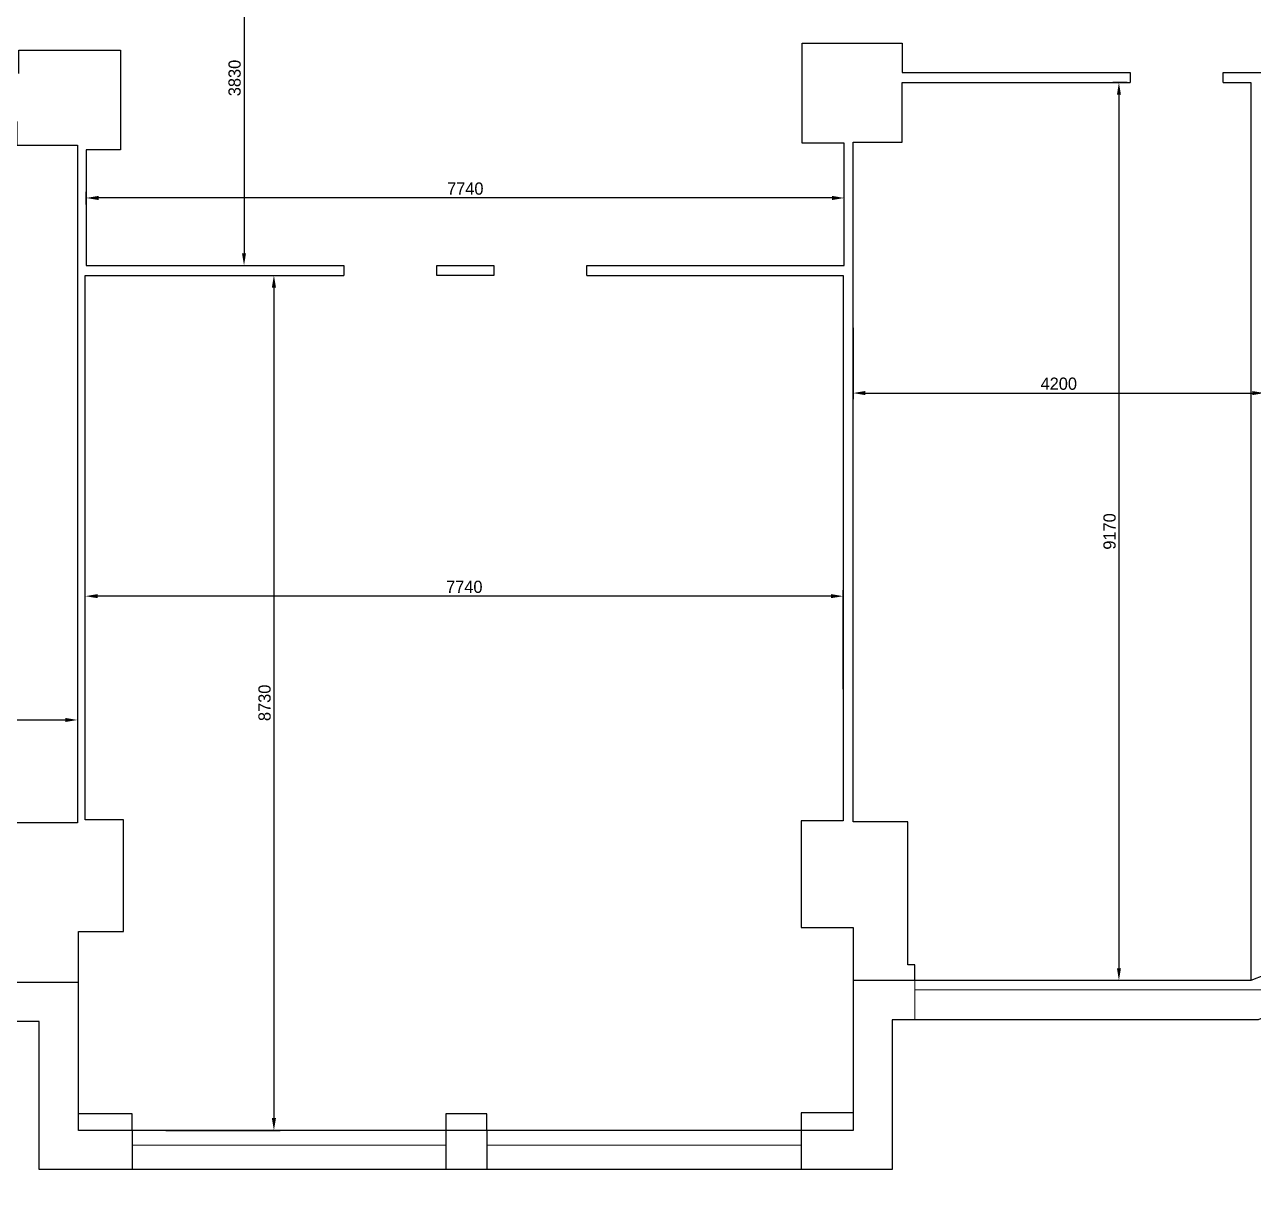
# Model space of a CAD drawing. Header units: millimetres. Extents: x 1179129 to 1254729, y -52846 to 614.
# Drawn here: x 1205287 to 1217835, y -41355 to -29278 of the extents above; entities that cross this region are included whole.
import ezdxf

# ---------------------------------------------------------------- set-up
doc = ezdxf.new("R2010")
doc.units = ezdxf.units.MM

msp = doc.modelspace()

# ---------------------------------------------------------------- linework, layer by layer
at = {"color": 0, "lineweight": -2, "transparency": 16777216}
for p, q in [((1207528, -28033), (1207528, -31613)), ((1216546, -29868), (1216399, -29868)), ((1216461, -29993), (1216461, -38913)), ((1205917, -31116), (1205917, -30986)), ((1213657, -31081), (1213657, -30986)), ((1213532, -31048), (1206042, -31048)), ((1207263, -31738), (1207590, -31738)), ((1206731, -31838), (1207896, -31838)), ((1207833, -31963), (1207833, -40443)), ((1213747, -32375), (1213747, -33103)), ((1213872, -33040), (1217822, -33040)), ((1205907, -36062), (1205907, -35051)), ((1213522, -35114), (1206032, -35114)), ((1213647, -36062), (1213647, -35051)), ((1198212, -36378), (1205702, -36378)), ((1205827, -36324), (1205827, -36441)), ((1216546, -39038), (1216399, -39038)), ((1206731, -40568), (1207896, -40568))]:
    msp.add_line(p, q, dxfattribs=at)
msp.add_lwpolyline([(1252096, -20980), (1252096, -30710), (1248806, -30710), (1248806, -34498), (1248806, -35310, -0.853995), (1234655, -35310), (1234655, -32392), (1232377, -32392), (1232377, -39382), (1218024, -39382), (1217884, -39438), (1214147, -39438), (1214147, -40968), (1205437, -40968), (1205437, -39458), (1184187, -39458)], format="xyb")
at = {"color": 1, "lineweight": 30}
msp.add_lwpolyline([(1251696, -21380), (1251696, -30310), (1248406, -30310), (1248406, -34498), (1248406, -35278, -0.850034), (1235055, -35278), (1235055, -31992), (1231977, -31992), (1231977, -38982), (1217947, -38982), (1217807, -39038), (1213747, -39038), (1213747, -40568), (1205837, -40568), (1205837, -39058), (1184587, -39058)], format="xyb", dxfattribs=at)
for points in [[(1211027, -31838), (1211027, -31738), (1213657, -31738), (1213657, -30488), (1213227, -30488), (1213227, -29468), (1214247, -29468), (1214247, -29768), (1216577, -29768), (1216577, -29868)], [(1205227, -29778), (1205227, -29538), (1206267, -29538), (1206267, -30558), (1205917, -30558), (1205917, -31738), (1208547, -31738), (1208547, -31838)], [(1217527, -29868), (1217527, -29768), (1218117, -29768), (1218117, -29868)], [(1217527, -29868), (1217807, -29868), (1217807, -39038), (1214377, -39038), (1214377, -38878), (1214307, -38878), (1214307, -37418), (1213747, -37418), (1213747, -30478), (1214247, -30478), (1214247, -29868), (1216577, -29868)], [(1205207, -30268), (1205207, -30508), (1205827, -30508), (1205827, -37428)], [(1209497, -31838), (1209497, -31738), (1210077, -31738), (1210077, -31838)], [(1211027, -31838), (1213647, -31838), (1213647, -37408), (1213217, -37408), (1213217, -38498), (1213747, -38498), (1213747, -40388), (1213217, -40388), (1213217, -40568), (1210007, -40568), (1210007, -40398), (1209587, -40398), (1209587, -40568), (1206387, -40568), (1206387, -40398), (1205837, -40398), (1205837, -38538), (1206297, -38538), (1206297, -37398), (1205907, -37398), (1205907, -31838), (1208547, -31838)], [(1210077, -31838), (1209497, -31838)], [(1205827, -37428), (1205207, -37428)], [(1206387, -40568), (1206387, -40968)], [(1209587, -40568), (1209587, -40968)], [(1210007, -40568), (1210007, -40968)], [(1213217, -40568), (1213217, -40968)]]:
    msp.add_lwpolyline(points)
at = {"color": 5, "lineweight": 5}
for points in [[(1232127, -32392), (1232127, -39132), (1214377, -39132)], [(1209587, -40718), (1206387, -40718)], [(1213217, -40718), (1210007, -40718)]]:
    msp.add_lwpolyline(points, dxfattribs=at)
at = {"lineweight": 5}
msp.add_lwpolyline([(1214377, -39038), (1214377, -39438)], dxfattribs=at)
at = {"color": 0, "transparency": 16777216}
for points in [[(1216441, -29993), (1216482, -29993), (1216461, -29868)], [(1206042, -31027), (1206042, -31069), (1205917, -31048)], [(1213532, -31027), (1213532, -31069), (1213657, -31048)], [(1207507, -31613), (1207548, -31613), (1207528, -31738)], [(1207812, -31963), (1207854, -31963), (1207833, -31838)], [(1213872, -33019), (1213872, -33061), (1213747, -33040)], [(1217822, -33019), (1217822, -33061), (1217947, -33040)], [(1206032, -35093), (1206032, -35134), (1205907, -35114)], [(1213522, -35093), (1213522, -35134), (1213647, -35114)], [(1205702, -36357), (1205702, -36399), (1205827, -36378)], [(1216441, -38913), (1216482, -38913), (1216461, -39038)], [(1207812, -40443), (1207854, -40443), (1207833, -40568)]]:
    msp.add_solid(points, dxfattribs=at)

# ---------------------------------------------------------------- texts
at = {"color": 0, "transparency": 16777216, "char_height": 125, "attachment_point": 5, "rotation": 90}
for s, insert in [('3830', (1207432, -29823)), ('9170', (1216366, -34453)), ('8730', (1207738, -36203))]:
    msp.add_mtext(s, dxfattribs=dict(at, insert=insert))
at = {"color": 0, "transparency": 16777216, "char_height": 125, "attachment_point": 5}
for s, insert in [('7740', (1209787, -30953)), ('4200', (1215847, -32945)), ('7740', (1209777, -35019))]:
    msp.add_mtext(s, dxfattribs=dict(at, insert=insert))

doc.saveas('drawing.dxf')
